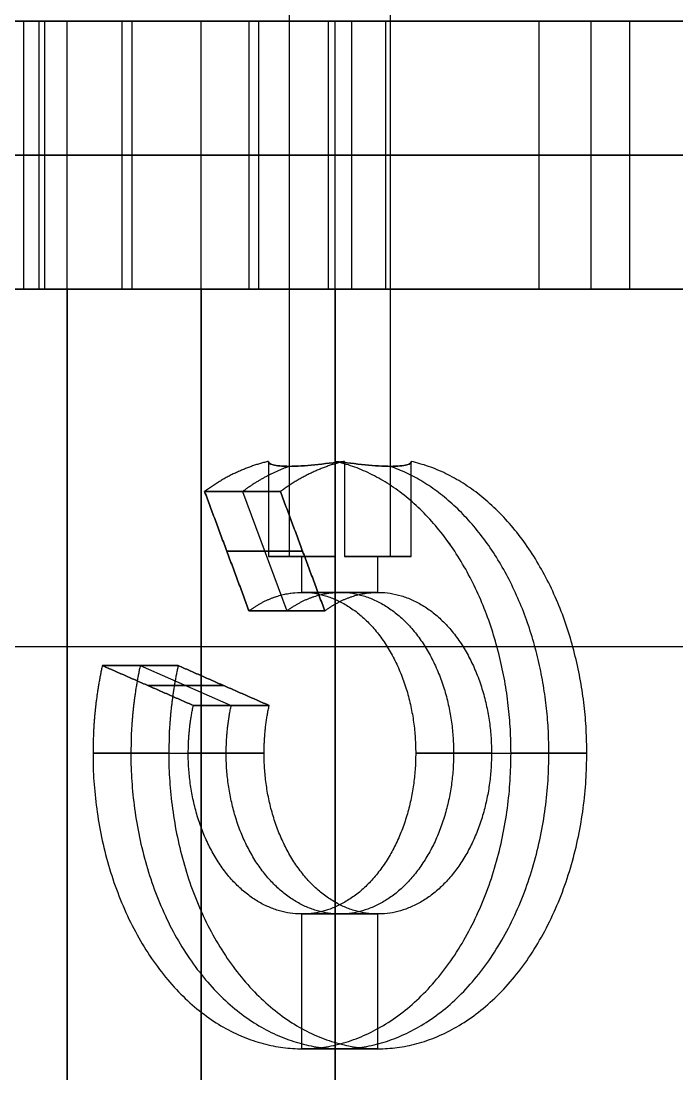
# Model space of a CAD drawing. Header units: millimetres. Extents: x -170 to 170, y -1654 to 210.
# Drawn here: x 73 to 109.7, y -117 to -58 of the extents above; entities that cross this region are included whole.
import ezdxf

# ---------------------------------------------------------------- set-up
doc = ezdxf.new("R2010")
doc.units = ezdxf.units.MM
doc.header["$MEASUREMENT"] = 0
doc.layers.add('V1', color=7, linetype='Continuous', true_color=0x000000)

msp = doc.modelspace()

# ---------------------------------------------------------------- linework, layer by layer
at = {"layer": 'V1'}
for p, q in [((-153, -58.028, 25), (153, -58.028, 25)), ((-73.058, -58.028, 241.483), (73.058, -58.028, 241.483)), ((90.577, -58.028, 94.085), (75.577, -58.028, 94.085)), ((83.077, -58.028, 109.085), (83.077, -58.028, 79.085)), ((108.159, -58.028, 241.483), (153, -58.028, 241.483)), ((85.385, -84.361, 169.615), (87.869, -91.036, 167.131)), ((85.385, -84.361, 340.385), (87.869, -91.036, 342.869)), ((88.748, -87.698, 170.494), (84.506, -87.698, 166.252)), ((84.506, -87.698, 343.748), (88.748, -87.698, 339.506)), ((88.712, -88, 162.046), (88.005, -88, 161.338)), ((88.005, -88, 348.662), (88.712, -88, 347.954)), ((88.712, -90, 162.046), (88.712, -88, 162.046)), ((88.712, -90, 347.954), (88.712, -88, 347.954)), ((93.662, -88, 166.995), (92.954, -88, 166.288)), ((92.954, -90, 166.288), (92.954, -88, 166.288)), ((92.954, -88, 343.712), (93.662, -88, 343.005)), ((92.954, -90, 343.712), (92.954, -88, 343.712)), ((-153, -93.028, -15), (153, -93.028, -15)), ((79.661, -94.097, 175.339), (84.755, -96.332, 170.245)), ((79.661, -94.097, 334.661), (84.755, -96.332, 339.755)), ((84.33, -95.215, 174.913), (80.087, -95.215, 170.67)), ((80.087, -95.215, 339.33), (84.33, -95.215, 335.087)), ((77.015, -99, 173.743), (82.348, -99, 168.409)), ((77.015, -99, 336.257), (82.348, -99, 341.591)), ((81.257, -99, 177.985), (86.591, -99, 172.652)), ((81.257, -99, 332.015), (86.591, -99, 337.348)), ((95.076, -99, 155.682), (100.409, -99, 150.348)), ((95.076, -99, 354.318), (100.409, -99, 359.652)), ((99.318, -99, 159.924), (104.652, -99, 154.591)), ((99.318, -99, 350.076), (104.652, -99, 355.409)), ((88.712, -115.543, 162.046), (88.712, -108, 162.046)), ((88.712, -115.543, 347.954), (88.712, -108, 347.954)), ((92.954, -115.543, 166.288), (92.954, -108, 166.288)), ((92.954, -115.543, 343.712), (92.954, -108, 343.712))]:
    msp.add_line(p, q, dxfattribs=at)
for points in [[(88.005, -88, 161.338), (88.005, -48.5, 161.338), (88.005, -9, 161.338)], [(88.005, -82.948, 166.995), (88.005, -45.974, 166.995), (88.005, -9, 166.995)], [(88.005, -82.948, 343.005), (88.005, -45.974, 343.005), (88.005, -9, 343.005)], [(88.005, -88, 348.662), (88.005, -48.5, 348.662), (88.005, -9, 348.662)], [(93.662, -88, 166.995), (93.662, -48.5, 166.995), (93.662, -9, 166.995)], [(93.662, -82.948, 161.338), (93.662, -45.974, 161.338), (93.662, -9, 161.338)], [(93.662, -88, 343.005), (93.662, -48.5, 343.005), (93.662, -9, 343.005)], [(93.662, -82.948, 348.662), (93.662, -45.974, 348.662), (93.662, -9, 348.662)], [(-153, -58.028), (0, -58.028), (153, -58.028)], [(153, -58.028, 50), (0, -58.028, 50), (-153, -58.028, 50)], [(153, -58.028), (0, -58.028), (-153, -58.028)], [(71.547, -58.028, 295.46), (78.649, -58.028, 298.402), (85.751, -58.028, 301.343)], [(85.751, -58.028, 208.657), (78.649, -58.028, 211.598), (71.547, -58.028, 214.54)], [(73.144, -73.028, 266.226), (73.144, -65.528, 266.226), (73.144, -58.028, 266.226)], [(73.144, -73.028, 243.774), (73.144, -65.528, 243.774), (73.144, -58.028, 243.774)], [(74, -73.028, 255), (74, -65.528, 255), (74, -58.028, 255)], [(74.315, -73.028, 272.65), (74.315, -65.528, 272.65), (74.315, -58.028, 272.65)], [(74.315, -73.028, 237.35), (74.315, -65.528, 237.35), (74.315, -58.028, 237.35)], [(75.577, -73.028, 109.085), (75.577, -65.528, 109.085), (75.577, -58.028, 109.085)], [(75.577, -73.028, 79.085), (75.577, -65.528, 79.085), (75.577, -58.028, 79.085)], [(90.577, -58.028, 109.085), (83.077, -58.028, 109.085), (75.577, -58.028, 109.085)], [(75.577, -58.028, 79.085), (83.077, -58.028, 79.085), (90.577, -58.028, 79.085)], [(75.577, -58.028, 109.085), (75.577, -58.028, 94.085), (75.577, -58.028, 79.085)], [(75.577, -73.028, 109.085), (75.577, -65.528, 109.085), (75.577, -58.028, 109.085)], [(90.577, -58.028, 109.085), (83.077, -58.028, 109.085), (75.577, -58.028, 109.085)], [(75.577, -73.028, 79.085), (75.577, -65.528, 79.085), (75.577, -58.028, 79.085)], [(75.577, -58.028, 109.085), (75.577, -58.028, 94.085), (75.577, -58.028, 79.085)], [(75.577, -58.028, 79.085), (83.077, -58.028, 79.085), (90.577, -58.028, 79.085)], [(78.649, -73.028, 298.402), (78.649, -65.528, 298.402), (78.649, -58.028, 298.402)], [(78.649, -73.028, 211.598), (78.649, -65.528, 211.598), (78.649, -58.028, 211.598)], [(79.201, -58.028, 233.018), (86.303, -58.028, 230.076), (93.405, -58.028, 227.134)], [(79.201, -73.028, 233.018), (79.201, -65.528, 233.018), (79.201, -58.028, 233.018)], [(79.201, -73.028, 276.982), (79.201, -65.528, 276.982), (79.201, -58.028, 276.982)], [(93.405, -58.028, 282.866), (86.303, -58.028, 279.924), (79.201, -58.028, 276.982)], [(83.077, -73.028, 109.085), (83.077, -65.528, 109.085), (83.077, -58.028, 109.085)], [(83.077, -73.028, 79.085), (83.077, -65.528, 79.085), (83.077, -58.028, 79.085)], [(83.077, -73.028, 109.085), (83.077, -65.528, 109.085), (83.077, -58.028, 109.085)], [(83.077, -73.028, 79.085), (83.077, -65.528, 79.085), (83.077, -58.028, 79.085)], [(85.751, -73.028, 301.343), (85.751, -65.528, 301.343), (85.751, -58.028, 301.343)], [(85.751, -73.028, 208.657), (85.751, -65.528, 208.657), (85.751, -58.028, 208.657)], [(86.303, -73.028, 230.076), (86.303, -65.528, 230.076), (86.303, -58.028, 230.076)], [(86.303, -73.028, 279.924), (86.303, -65.528, 279.924), (86.303, -58.028, 279.924)], [(88.005, -73.028, 161.338), (88.005, -65.528, 161.338), (88.005, -58.028, 161.338)], [(88.005, -73.028, 348.662), (88.005, -65.528, 348.662), (88.005, -58.028, 348.662)], [(88.005, -73.028, 343.005), (88.005, -65.528, 343.005), (88.005, -58.028, 343.005)], [(88.005, -73.028, 166.995), (88.005, -65.528, 166.995), (88.005, -58.028, 166.995)], [(90.2, -73.028, 316.196), (90.2, -65.528, 316.196), (90.2, -58.028, 316.196)], [(90.2, -73.028, 193.804), (90.2, -65.528, 193.804), (90.2, -58.028, 193.804)], [(90.577, -73.028, 109.085), (90.577, -65.528, 109.085), (90.577, -58.028, 109.085)], [(90.577, -73.028, 79.085), (90.577, -65.528, 79.085), (90.577, -58.028, 79.085)], [(90.577, -58.028, 79.085), (90.577, -58.028, 94.085), (90.577, -58.028, 109.085)], [(90.577, -73.028, 109.085), (90.577, -65.528, 109.085), (90.577, -58.028, 109.085)], [(90.577, -73.028, 79.085), (90.577, -65.528, 79.085), (90.577, -58.028, 79.085)], [(90.577, -58.028, 79.085), (90.577, -58.028, 94.085), (90.577, -58.028, 109.085)], [(91.504, -73.028, 307.713), (91.504, -65.528, 307.713), (91.504, -58.028, 307.713)], [(91.504, -73.028, 202.287), (91.504, -65.528, 202.287), (91.504, -58.028, 202.287)], [(93.405, -73.028, 227.134), (93.405, -65.528, 227.134), (93.405, -58.028, 227.134)], [(93.405, -73.028, 282.866), (93.405, -65.528, 282.866), (93.405, -58.028, 282.866)], [(93.662, -73.028, 343.005), (93.662, -65.528, 343.005), (93.662, -58.028, 343.005)], [(93.662, -73.028, 348.662), (93.662, -65.528, 348.662), (93.662, -58.028, 348.662)], [(93.662, -73.028, 161.338), (93.662, -65.528, 161.338), (93.662, -58.028, 161.338)], [(93.662, -73.028, 166.995), (93.662, -65.528, 166.995), (93.662, -58.028, 166.995)], [(101.977, -73.028, 227.571), (101.977, -65.528, 227.571), (101.977, -58.028, 227.571)], [(101.977, -73.028, 282.429), (101.977, -65.528, 282.429), (101.977, -58.028, 282.429)], [(104.888, -73.028, 392.535), (104.888, -65.528, 392.535), (104.888, -58.028, 392.535)], [(107.053, -73.028, 234.492), (107.053, -65.528, 234.492), (107.053, -58.028, 234.492)], [(107.053, -73.028, 275.508), (107.053, -65.528, 275.508), (107.053, -58.028, 275.508)], [(153, -65.528), (0, -65.528), (-153, -65.528)], [(71.547, -65.528, 295.46), (78.649, -65.528, 298.402), (85.751, -65.528, 301.343)], [(85.751, -65.528, 208.657), (78.649, -65.528, 211.598), (71.547, -65.528, 214.54)], [(90.577, -65.528, 109.085), (83.077, -65.528, 109.085), (75.577, -65.528, 109.085)], [(75.577, -65.528, 79.085), (83.077, -65.528, 79.085), (90.577, -65.528, 79.085)], [(90.577, -65.528, 109.085), (83.077, -65.528, 109.085), (75.577, -65.528, 109.085)], [(75.577, -65.528, 79.085), (83.077, -65.528, 79.085), (90.577, -65.528, 79.085)], [(79.201, -65.528, 233.018), (86.303, -65.528, 230.076), (93.405, -65.528, 227.134)], [(93.405, -65.528, 282.866), (86.303, -65.528, 279.924), (79.201, -65.528, 276.982)], [(75.577, -73.028), (0, -73.028), (-75.577, -73.028)], [(-73.058, -73.028, 241.483), (0, -73.028, 241.483), (73.058, -73.028, 241.483)], [(71.547, -73.028, 295.46), (78.649, -73.028, 298.402), (85.751, -73.028, 301.343)], [(85.751, -73.028, 208.657), (78.649, -73.028, 211.598), (71.547, -73.028, 214.54)], [(75.577, -73.028, 79.085), (83.077, -73.028, 79.085), (90.577, -73.028, 79.085)], [(90.577, -73.028, 109.085), (83.077, -73.028, 109.085), (75.577, -73.028, 109.085)], [(75.577, -73.028, 79.085), (75.577, -73.028, 94.085), (75.577, -73.028, 109.085)], [(90.577, -73.028), (83.077, -73.028), (75.577, -73.028)], [(90.577, -73.028), (83.077, -73.028), (75.577, -73.028)], [(90.577, -73.028, 109.085), (83.077, -73.028, 109.085), (75.577, -73.028, 109.085)], [(75.577, -73.028), (75.577, -73.028, 39.542), (75.577, -73.028, 79.085)], [(75.577, -73.028, 109.085), (75.577, -123.028, 54.542), (75.577, -173.028)], [(75.577, -73.028, 79.085), (83.077, -73.028, 79.085), (90.577, -73.028, 79.085)], [(75.577, -143.028), (75.577, -108.028), (75.577, -73.028)], [(90.577, -73.028, 54.542), (83.077, -73.028, 54.542), (75.577, -73.028, 54.542)], [(75.577, -123.654, 53.86), (75.577, -98.341, 53.86), (75.577, -73.028, 53.86)], [(79.201, -73.028, 233.018), (86.303, -73.028, 230.076), (93.405, -73.028, 227.134)], [(93.405, -73.028, 282.866), (86.303, -73.028, 279.924), (79.201, -73.028, 276.982)], [(83.077, -143.028), (83.077, -108.028), (83.077, -73.028)], [(83.077, -73.028), (83.077, -73.028, 39.542), (83.077, -73.028, 79.085)], [(83.077, -73.028, 109.085), (83.077, -123.028, 54.542), (83.077, -173.028)], [(90.577, -73.028, 109.085), (90.577, -73.028, 94.085), (90.577, -73.028, 79.085)], [(153, -73.028), (121.789, -73.028), (90.577, -73.028)], [(90.577, -73.028), (90.577, -73.028, 39.542), (90.577, -73.028, 79.085)], [(90.577, -73.028, 109.085), (90.577, -123.028, 54.542), (90.577, -173.028)], [(90.577, -143.028), (90.577, -108.028), (90.577, -73.028)], [(90.577, -123.654, 53.86), (90.577, -98.341, 53.86), (90.577, -73.028, 53.86)], [(108.159, -73.028, 241.483), (130.579, -73.028, 241.483), (153, -73.028, 241.483)], [(86.841, -82.67, 163.916), (86.841, -85.335, 163.916), (86.841, -88, 163.916)], [(86.841, -82.67, 346.084), (86.841, -85.335, 346.084), (86.841, -88, 346.084)], [(90.583, -88, 160.175), (90.583, -85.335, 160.175), (90.583, -82.67, 160.175)], [(90.583, -88, 349.825), (90.583, -85.335, 349.825), (90.583, -82.67, 349.825)], [(91.084, -82.67, 168.159), (91.084, -85.335, 168.159), (91.084, -88, 168.159)], [(91.084, -82.67, 341.841), (91.084, -85.335, 341.841), (91.084, -88, 341.841)], [(94.825, -88, 164.417), (94.825, -85.335, 164.417), (94.825, -82.67, 164.417)], [(94.825, -88, 345.583), (94.825, -85.335, 345.583), (94.825, -82.67, 345.583)], [(83.264, -84.361, 167.494), (84.506, -87.698, 166.252), (85.748, -91.036, 165.01)], [(87.506, -84.361, 171.736), (85.385, -84.361, 169.615), (83.264, -84.361, 167.494)], [(83.264, -84.361, 342.506), (85.385, -84.361, 340.385), (87.506, -84.361, 338.264)], [(85.748, -91.036, 344.99), (84.506, -87.698, 343.748), (83.264, -84.361, 342.506)], [(89.99, -91.036, 169.252), (88.748, -87.698, 170.494), (87.506, -84.361, 171.736)], [(87.506, -84.361, 338.264), (88.748, -87.698, 339.506), (89.99, -91.036, 340.748)], [(90.583, -88, 160.175), (88.712, -88, 162.046), (86.841, -88, 163.916)], [(90.583, -88, 349.825), (88.712, -88, 347.954), (86.841, -88, 346.084)], [(94.825, -88, 164.417), (92.954, -88, 166.288), (91.084, -88, 168.159)], [(94.825, -88, 345.583), (92.954, -88, 343.712), (91.084, -88, 341.841)], [(88.712, -90, 162.046), (90.833, -90, 164.167), (92.954, -90, 166.288)], [(92.954, -90, 343.712), (90.833, -90, 345.833), (88.712, -90, 347.954)], [(85.748, -91.036, 165.01), (87.869, -91.036, 167.131), (89.99, -91.036, 169.252)], [(89.99, -91.036, 340.748), (87.869, -91.036, 342.869), (85.748, -91.036, 344.99)], [(-153, -93.028), (0, -93.028), (153, -93.028)], [(77.54, -94.097, 173.217), (80.087, -95.215, 170.67), (82.634, -96.332, 168.124)], [(81.783, -94.097, 177.46), (79.661, -94.097, 175.339), (77.54, -94.097, 173.217)], [(77.54, -94.097, 336.783), (79.661, -94.097, 334.661), (81.783, -94.097, 332.54)], [(82.634, -96.332, 341.876), (80.087, -95.215, 339.33), (77.54, -94.097, 336.783)], [(86.876, -96.332, 172.366), (84.33, -95.215, 174.913), (81.783, -94.097, 177.46)], [(81.783, -94.097, 332.54), (84.33, -95.215, 335.087), (86.876, -96.332, 337.634)], [(82.634, -96.332, 168.124), (84.755, -96.332, 170.245), (86.876, -96.332, 172.366)], [(86.876, -96.332, 337.634), (84.755, -96.332, 339.755), (82.634, -96.332, 341.876)], [(77.015, -99, 173.743), (79.136, -99, 175.864), (81.257, -99, 177.985)], [(81.257, -99, 332.015), (79.136, -99, 334.136), (77.015, -99, 336.257)], [(82.348, -99, 168.409), (84.469, -99, 170.531), (86.591, -99, 172.652)], [(86.591, -99, 337.348), (84.469, -99, 339.469), (82.348, -99, 341.591)], [(95.076, -99, 155.682), (97.197, -99, 157.803), (99.318, -99, 159.924)], [(99.318, -99, 350.076), (97.197, -99, 352.197), (95.076, -99, 354.318)], [(100.409, -99, 150.348), (102.53, -99, 152.47), (104.652, -99, 154.591)], [(104.652, -99, 355.409), (102.53, -99, 357.53), (100.409, -99, 359.652)], [(88.712, -108, 162.046), (90.833, -108, 164.167), (92.954, -108, 166.288)], [(92.954, -108, 343.712), (90.833, -108, 345.833), (88.712, -108, 347.954)], [(88.712, -115.543, 162.046), (90.833, -115.543, 164.167), (92.954, -115.543, 166.288)], [(92.954, -115.543, 343.712), (90.833, -115.543, 345.833), (88.712, -115.543, 347.954)]]:
    msp.add_open_spline(points, degree=2, dxfattribs=at)
for points, weights in [([(0, -58.028, 482.967), (77.007, -58.028, 482.967), (138.24, -58.028, 436.269)], [1, 0.947405821803, 1]), ([(0, -58.028, 427.967), (58.428, -58.028, 427.967), (104.888, -58.028, 392.535)], [1, 0.947405821803, 1]), ([(126.112, -58.028, 420.366), (70.251, -58.028, 462.967), (0, -58.028, 462.967)], [1, 0.947405821801, 1]), ([(79.201, -58.028, 276.982), (71.953, -58.028, 273.98), (73.144, -58.028, 266.226)], [0.999999953857, 0.786795756165, 0.999999953857]), ([(73.144, -58.028, 243.774), (71.953, -58.028, 236.02), (79.201, -58.028, 233.018)], [0.999999953857, 0.786795756165, 0.999999953857]), ([(73.144, -58.028, 266.226), (74.867, -58.028, 255), (73.144, -58.028, 243.774)], [0.999999953857, 0.988425509641, 0.999999953857]), ([(0, -65.528, 482.967), (77.007, -65.528, 482.967), (138.24, -65.528, 436.269)], [1, 0.947405821803, 1]), ([(0, -65.528, 427.967), (58.428, -65.528, 427.967), (104.888, -65.528, 392.535)], [1, 0.947405821803, 1]), ([(126.112, -65.528, 420.366), (70.251, -65.528, 462.967), (0, -65.528, 462.967)], [1, 0.947405821801, 1]), ([(79.201, -65.528, 276.982), (71.953, -65.528, 273.98), (73.144, -65.528, 266.226)], [0.999999953857, 0.786795756165, 0.999999953857]), ([(73.144, -65.528, 243.774), (71.953, -65.528, 236.02), (79.201, -65.528, 233.018)], [0.999999953857, 0.786795756165, 0.999999953857]), ([(73.144, -65.528, 266.226), (74.867, -65.528, 255), (73.144, -65.528, 243.774)], [0.999999953857, 0.988425509641, 0.999999953857]), ([(0, -73.028, 482.967), (77.007, -73.028, 482.967), (138.24, -73.028, 436.269)], [1, 0.947405821803, 1]), ([(0, -73.028, 427.967), (58.428, -73.028, 427.967), (104.888, -73.028, 392.535)], [1, 0.947405821803, 1]), ([(126.112, -73.028, 420.366), (70.251, -73.028, 462.967), (0, -73.028, 462.967)], [1, 0.947405821801, 1]), ([(79.201, -73.028, 276.982), (71.953, -73.028, 273.98), (73.144, -73.028, 266.226)], [0.999999953857, 0.786795756165, 0.999999953857]), ([(73.144, -73.028, 243.774), (71.953, -73.028, 236.02), (79.201, -73.028, 233.018)], [0.999999953857, 0.786795756165, 0.999999953857]), ([(73.144, -73.028, 266.226), (74.867, -73.028, 255), (73.144, -73.028, 243.774)], [0.999999953857, 0.988425509641, 0.999999953857]), ([(86.841, -82.67, 163.916), (84.955, -83.103, 165.803), (83.264, -84.361, 167.494)], [0.942581504416, 0.895345565401, 0.873171753828]), ([(86.841, -82.67, 346.084), (84.955, -83.103, 344.197), (83.264, -84.361, 342.506)], [0.942582255266, 0.895345741635, 0.873171753828]), ([(88.005, -82.948, 166.995), (86.635, -83.431, 168.365), (85.385, -84.361, 169.615)], [0.919230979497, 0.889448888856, 0.873171753828]), ([(88.005, -82.948, 343.005), (86.635, -83.431, 341.635), (85.385, -84.361, 340.385)], [0.919230979497, 0.889448888856, 0.873171753828]), ([(91.084, -82.67, 168.159), (89.197, -83.103, 170.045), (87.506, -84.361, 171.736)], [0.942582255266, 0.895345741635, 0.873171753828]), ([(91.084, -82.67, 341.841), (89.197, -83.103, 339.955), (87.506, -84.361, 338.264)], [0.942581504416, 0.895345565401, 0.873171753828]), ([(100.409, -99, 150.348), (100.409, -84.922, 150.348), (90.583, -82.67, 160.175)], [1, 0.73936991801, 0.942581504416]), ([(100.409, -99, 359.652), (100.409, -84.922, 359.652), (90.583, -82.67, 349.825)], [1, 0.739369436508, 0.942582255266]), ([(102.53, -99, 152.47), (102.53, -86.074, 152.47), (93.662, -82.948, 161.338)], [1, 0.755480661412, 0.919230979497]), ([(102.53, -99, 357.53), (102.53, -86.074, 357.53), (93.662, -82.948, 348.662)], [1, 0.755480661412, 0.919230979497]), ([(104.652, -99, 154.591), (104.652, -84.922, 154.591), (94.825, -82.67, 164.417)], [1, 0.739369436508, 0.942582255266]), ([(104.652, -99, 355.409), (104.652, -84.922, 355.409), (94.825, -82.67, 345.583)], [1, 0.73936991801, 0.942581504416]), ([(88.005, -88, 161.338), (86.936, -88, 162.407), (86.841, -88, 163.916)], [1, 0.864633348991, 0.854391685714]), ([(90.583, -88, 160.175), (89.074, -88, 160.269), (88.005, -88, 161.338)], [0.854391685714, 0.864633348991, 1]), ([(93.662, -88, 343.005), (92.593, -88, 341.936), (91.084, -88, 341.841)], [1, 0.864633348991, 0.854391685714]), ([(94.825, -88, 345.583), (94.731, -88, 344.074), (93.662, -88, 343.005)], [0.854391685714, 0.864633348991, 1])]:
    msp.add_rational_spline(points, weights, degree=2, dxfattribs=at)
for points, weights, knots in [([(90.2, -58.028, 316.196), (78.476, -58.028, 333.476), (61.196, -58.028, 345.2), (57.265, -58.028, 347.867), (52.713, -58.028, 346.504), (48.162, -58.028, 345.141), (46.343, -58.028, 340.751)], [1, 0.98214019848, 1, 0.903232234854, 1.00000009229, 0.903232234854, 1], [468.620603, 468.620603, 468.620603, 509.883366, 509.883366, 518.754449, 518.754449, 527.625531, 527.625531, 527.625531]), ([(46.343, -58.028, 169.249), (48.162, -58.028, 164.859), (52.713, -58.028, 163.496), (57.265, -58.028, 162.133), (61.196, -58.028, 164.8), (78.476, -58.028, 176.524), (90.2, -58.028, 193.804), (92.867, -58.028, 197.735), (91.504, -58.028, 202.287), (90.141, -58.028, 206.838), (85.751, -58.028, 208.657)], [1, 0.903232234854, 1.00000009229, 0.903232188711, 1.00000009229, 0.982140289117, 1.00000009229, 0.903232318209, 1.00000018457, 0.903232318209, 1.00000009229], [785.486577, 785.486577, 785.486577, 794.357658, 794.357658, 803.228743, 803.228743, 844.491505, 844.491505, 853.362588, 853.362588, 862.233671, 862.233671, 862.233671]), ([(85.751, -58.028, 301.343), (90.141, -58.028, 303.162), (91.504, -58.028, 307.713), (92.867, -58.028, 312.265), (90.2, -58.028, 316.196)], [1, 0.903232105356, 1, 0.903232105356, 1], [450.878438, 450.878438, 450.878438, 459.749521, 459.749521, 468.620603, 468.620603, 468.620603]), ([(93.662, -58.028, 343.005), (96.49, -58.028, 345.833), (93.662, -58.028, 348.662), (90.833, -58.028, 351.49), (88.005, -58.028, 348.662), (85.176, -58.028, 345.833), (88.005, -58.028, 343.005), (90.833, -58.028, 340.176), (93.662, -58.028, 343.005)], [1, 0.707106781187, 1, 0.707106781187, 1, 0.707106781187, 1, 0.707106781187, 1], [1489.593897, 1489.593897, 1489.593897, 1495.877082, 1495.877082, 1502.160268, 1502.160268, 1508.443453, 1508.443453, 1514.726638, 1514.726638, 1514.726638]), ([(88.005, -58.028, 161.338), (90.833, -58.028, 158.51), (93.662, -58.028, 161.338), (96.49, -58.028, 164.167), (93.662, -58.028, 166.995), (90.833, -58.028, 169.824), (88.005, -58.028, 166.995), (85.176, -58.028, 164.167), (88.005, -58.028, 161.338)], [0.999999860338, 0.707106851018, 1, 0.707106781187, 1, 0.707106781187, 1, 0.707106781187, 1], [1590.124862, 1590.124862, 1590.124862, 1596.408046, 1596.408046, 1602.691232, 1602.691232, 1608.974418, 1608.974418, 1615.257603, 1615.257603, 1615.257603]), ([(93.405, -58.028, 227.134), (97.795, -58.028, 225.316), (101.977, -58.028, 227.571), (106.159, -58.028, 229.825), (107.053, -58.028, 234.492), (110.982, -58.028, 255), (107.053, -58.028, 275.508), (106.159, -58.028, 280.175), (101.977, -58.028, 282.429), (97.795, -58.028, 284.684), (93.405, -58.028, 282.866)], [1, 0.903232105356, 1, 0.903232128428, 0.999999953857, 0.982140153162, 0.999999953857, 0.903232193176, 1.00000004614, 0.903232193176, 0.999999953857], [952.790647, 952.790647, 952.790647, 961.661731, 961.661731, 970.532813, 970.532813, 1011.795575, 1011.795575, 1020.666658, 1020.666658, 1029.537741, 1029.537741, 1029.537741]), ([(104.888, -58.028, 392.535), (118.803, -58.028, 381.923), (129.415, -58.028, 395.839), (140.027, -58.028, 409.754), (126.112, -58.028, 420.366)], [1, 0.707106781187, 1, 0.707106781187, 1], [-144.556859, -144.556859, -144.556859, -117.067923, -117.067923, -89.578988, -89.578988, -89.578988]), ([(90.2, -65.528, 316.196), (78.476, -65.528, 333.476), (61.196, -65.528, 345.2), (57.265, -65.528, 347.867), (52.713, -65.528, 346.504), (48.162, -65.528, 345.141), (46.343, -65.528, 340.751)], [1, 0.98214019848, 1, 0.903232234854, 1.00000009229, 0.903232234854, 1], [468.620603, 468.620603, 468.620603, 509.883366, 509.883366, 518.754449, 518.754449, 527.625531, 527.625531, 527.625531]), ([(46.343, -65.528, 169.249), (48.162, -65.528, 164.859), (52.713, -65.528, 163.496), (57.265, -65.528, 162.133), (61.196, -65.528, 164.8), (78.476, -65.528, 176.524), (90.2, -65.528, 193.804), (92.867, -65.528, 197.735), (91.504, -65.528, 202.287), (90.141, -65.528, 206.838), (85.751, -65.528, 208.657)], [1, 0.903232234854, 1.00000009229, 0.903232188711, 1.00000009229, 0.982140289117, 1.00000009229, 0.903232318209, 1.00000018457, 0.903232318209, 1.00000009229], [785.486577, 785.486577, 785.486577, 794.357658, 794.357658, 803.228743, 803.228743, 844.491505, 844.491505, 853.362588, 853.362588, 862.233671, 862.233671, 862.233671]), ([(85.751, -65.528, 301.343), (90.141, -65.528, 303.162), (91.504, -65.528, 307.713), (92.867, -65.528, 312.265), (90.2, -65.528, 316.196)], [1, 0.903232105356, 1, 0.903232105356, 1], [450.878438, 450.878438, 450.878438, 459.749521, 459.749521, 468.620603, 468.620603, 468.620603]), ([(93.662, -65.528, 343.005), (96.49, -65.528, 345.833), (93.662, -65.528, 348.662), (90.833, -65.528, 351.49), (88.005, -65.528, 348.662), (85.176, -65.528, 345.833), (88.005, -65.528, 343.005), (90.833, -65.528, 340.176), (93.662, -65.528, 343.005)], [1, 0.707106781187, 1, 0.707106781187, 1, 0.707106781187, 1, 0.707106781187, 1], [1489.593897, 1489.593897, 1489.593897, 1495.877082, 1495.877082, 1502.160268, 1502.160268, 1508.443453, 1508.443453, 1514.726638, 1514.726638, 1514.726638]), ([(88.005, -65.528, 161.338), (90.833, -65.528, 158.51), (93.662, -65.528, 161.338), (96.49, -65.528, 164.167), (93.662, -65.528, 166.995), (90.833, -65.528, 169.824), (88.005, -65.528, 166.995), (85.176, -65.528, 164.167), (88.005, -65.528, 161.338)], [0.999999860338, 0.707106851018, 1, 0.707106781187, 1, 0.707106781187, 1, 0.707106781187, 1], [1590.124862, 1590.124862, 1590.124862, 1596.408046, 1596.408046, 1602.691232, 1602.691232, 1608.974418, 1608.974418, 1615.257603, 1615.257603, 1615.257603]), ([(93.405, -65.528, 227.134), (97.795, -65.528, 225.316), (101.977, -65.528, 227.571), (106.159, -65.528, 229.825), (107.053, -65.528, 234.492), (110.982, -65.528, 255), (107.053, -65.528, 275.508), (106.159, -65.528, 280.175), (101.977, -65.528, 282.429), (97.795, -65.528, 284.684), (93.405, -65.528, 282.866)], [1, 0.903232105356, 1, 0.903232128428, 0.999999953857, 0.982140153162, 0.999999953857, 0.903232193176, 1.00000004614, 0.903232193176, 0.999999953857], [952.790647, 952.790647, 952.790647, 961.661731, 961.661731, 970.532813, 970.532813, 1011.795575, 1011.795575, 1020.666658, 1020.666658, 1029.537741, 1029.537741, 1029.537741]), ([(104.888, -65.528, 392.535), (118.803, -65.528, 381.923), (129.415, -65.528, 395.839), (140.027, -65.528, 409.754), (126.112, -65.528, 420.366)], [1, 0.707106781187, 1, 0.707106781187, 1], [-144.556859, -144.556859, -144.556859, -117.067923, -117.067923, -89.578988, -89.578988, -89.578988]), ([(90.2, -73.028, 316.196), (78.476, -73.028, 333.476), (61.196, -73.028, 345.2), (57.265, -73.028, 347.867), (52.713, -73.028, 346.504), (48.162, -73.028, 345.141), (46.343, -73.028, 340.751)], [1, 0.98214019848, 1, 0.903232234854, 1.00000009229, 0.903232234854, 1], [468.620603, 468.620603, 468.620603, 509.883366, 509.883366, 518.754449, 518.754449, 527.625531, 527.625531, 527.625531]), ([(46.343, -73.028, 169.249), (48.162, -73.028, 164.859), (52.713, -73.028, 163.496), (57.265, -73.028, 162.133), (61.196, -73.028, 164.8), (78.476, -73.028, 176.524), (90.2, -73.028, 193.804), (92.867, -73.028, 197.735), (91.504, -73.028, 202.287), (90.141, -73.028, 206.838), (85.751, -73.028, 208.657)], [1, 0.903232234854, 1.00000009229, 0.903232188711, 1.00000009229, 0.982140289117, 1.00000009229, 0.903232318209, 1.00000018457, 0.903232318209, 1.00000009229], [785.486577, 785.486577, 785.486577, 794.357658, 794.357658, 803.228743, 803.228743, 844.491505, 844.491505, 853.362588, 853.362588, 862.233671, 862.233671, 862.233671]), ([(85.751, -73.028, 301.343), (90.141, -73.028, 303.162), (91.504, -73.028, 307.713), (92.867, -73.028, 312.265), (90.2, -73.028, 316.196)], [1, 0.903232105356, 1, 0.903232105356, 1], [450.878438, 450.878438, 450.878438, 459.749521, 459.749521, 468.620603, 468.620603, 468.620603]), ([(93.662, -73.028, 343.005), (96.49, -73.028, 345.833), (93.662, -73.028, 348.662), (90.833, -73.028, 351.49), (88.005, -73.028, 348.662), (85.176, -73.028, 345.833), (88.005, -73.028, 343.005), (90.833, -73.028, 340.176), (93.662, -73.028, 343.005)], [1, 0.707106781187, 1, 0.707106781187, 1, 0.707106781187, 1, 0.707106781187, 1], [1489.593897, 1489.593897, 1489.593897, 1495.877082, 1495.877082, 1502.160268, 1502.160268, 1508.443453, 1508.443453, 1514.726638, 1514.726638, 1514.726638]), ([(88.005, -73.028, 161.338), (90.833, -73.028, 158.51), (93.662, -73.028, 161.338), (96.49, -73.028, 164.167), (93.662, -73.028, 166.995), (90.833, -73.028, 169.824), (88.005, -73.028, 166.995), (85.176, -73.028, 164.167), (88.005, -73.028, 161.338)], [0.999999860338, 0.707106851018, 1, 0.707106781187, 1, 0.707106781187, 1, 0.707106781187, 1], [1590.124862, 1590.124862, 1590.124862, 1596.408046, 1596.408046, 1602.691232, 1602.691232, 1608.974418, 1608.974418, 1615.257603, 1615.257603, 1615.257603]), ([(93.405, -73.028, 227.134), (97.795, -73.028, 225.316), (101.977, -73.028, 227.571), (106.159, -73.028, 229.825), (107.053, -73.028, 234.492), (110.982, -73.028, 255), (107.053, -73.028, 275.508), (106.159, -73.028, 280.175), (101.977, -73.028, 282.429), (97.795, -73.028, 284.684), (93.405, -73.028, 282.866)], [1, 0.903232105356, 1, 0.903232128428, 0.999999953857, 0.982140153162, 0.999999953857, 0.903232193176, 1.00000004614, 0.903232193176, 0.999999953857], [952.790647, 952.790647, 952.790647, 961.661731, 961.661731, 970.532813, 970.532813, 1011.795575, 1011.795575, 1020.666658, 1020.666658, 1029.537741, 1029.537741, 1029.537741]), ([(104.888, -73.028, 392.535), (118.803, -73.028, 381.923), (129.415, -73.028, 395.839), (140.027, -73.028, 409.754), (126.112, -73.028, 420.366)], [1, 0.707106781187, 1, 0.707106781187, 1], [-144.556859, -144.556859, -144.556859, -117.067923, -117.067923, -89.578988, -89.578988, -89.578988]), ([(86.841, -88, 346.084), (86.936, -88, 347.593), (88.005, -88, 348.662), (89.074, -88, 349.731), (90.583, -88, 349.825)], [0.854392045236, 0.864635724681, 1, 0.864635724681, 0.854392045236], [9.662518, 9.662518, 9.662518, 12.566371, 12.566371, 15.470224, 15.470224, 15.470224]), ([(91.084, -88, 168.159), (92.593, -88, 168.064), (93.662, -88, 166.995), (94.731, -88, 165.926), (94.825, -88, 164.417)], [0.854392045236, 0.864635724681, 1, 0.864635724681, 0.854392045236], [9.662518, 9.662518, 9.662518, 12.566371, 12.566371, 15.470224, 15.470224, 15.470224]), ([(85.748, -91.036, 165.01), (87.139, -90, 163.618), (88.712, -90, 162.046), (95.076, -90, 155.682), (95.076, -99, 155.682)], [0.873171753828, 0.90715416277, 1, 0.707106781187, 1], [141.869805, 141.869805, 141.869805, 146.351223, 146.351223, 160.48839, 160.48839, 160.48839]), ([(85.748, -91.036, 344.99), (87.139, -90, 346.382), (88.712, -90, 347.954), (95.076, -90, 354.318), (95.076, -99, 354.318)], [0.873171753828, 0.90715416277, 1, 0.707106781187, 1], [141.869805, 141.869805, 141.869805, 146.351223, 146.351223, 160.48839, 160.48839, 160.48839]), ([(87.869, -91.036, 167.131), (89.261, -90, 165.739), (90.833, -90, 164.167), (97.197, -90, 157.803), (97.197, -99, 157.803)], [0.873171753828, 0.90715416277, 1, 0.707106781187, 1], [141.869805, 141.869805, 141.869805, 146.351223, 146.351223, 160.48839, 160.48839, 160.48839]), ([(87.869, -91.036, 342.869), (89.261, -90, 344.261), (90.833, -90, 345.833), (97.197, -90, 352.197), (97.197, -99, 352.197)], [0.873171753828, 0.90715416277, 1, 0.707106781187, 1], [141.869805, 141.869805, 141.869805, 146.351223, 146.351223, 160.48839, 160.48839, 160.48839]), ([(89.99, -91.036, 169.252), (91.382, -90, 167.861), (92.954, -90, 166.288), (99.318, -90, 159.924), (99.318, -99, 159.924)], [0.873171753828, 0.90715416277, 1, 0.707106781187, 1], [141.869805, 141.869805, 141.869805, 146.351223, 146.351223, 160.48839, 160.48839, 160.48839]), ([(89.99, -91.036, 340.748), (91.382, -90, 342.139), (92.954, -90, 343.712), (99.318, -90, 350.076), (99.318, -99, 350.076)], [0.873171753828, 0.90715416277, 1, 0.707106781187, 1], [141.869805, 141.869805, 141.869805, 146.351223, 146.351223, 160.48839, 160.48839, 160.48839]), ([(77.54, -94.097, 173.217), (77.015, -96.492, 173.743), (77.015, -99, 173.743), (77.015, -115.543, 173.743), (88.712, -115.543, 162.046), (100.409, -115.543, 150.348), (100.409, -99, 150.348)], [0.905666230458, 0.940913271001, 1, 0.707106781187, 1, 0.707106781187, 1], [46.727799, 46.727799, 46.727799, 51.969861, 51.969861, 77.954792, 77.954792, 103.939722, 103.939722, 103.939722]), ([(77.54, -94.097, 336.783), (77.015, -96.492, 336.257), (77.015, -99, 336.257), (77.015, -115.543, 336.257), (88.712, -115.543, 347.954), (100.409, -115.543, 359.652), (100.409, -99, 359.652)], [0.905666230458, 0.940913271001, 1, 0.707106781187, 1, 0.707106781187, 1], [46.727799, 46.727799, 46.727799, 51.969861, 51.969861, 77.954792, 77.954792, 103.939722, 103.939722, 103.939722]), ([(79.661, -94.097, 175.339), (79.136, -96.492, 175.864), (79.136, -99, 175.864), (79.136, -115.543, 175.864), (90.833, -115.543, 164.167), (102.53, -115.543, 152.47), (102.53, -99, 152.47)], [0.905666230458, 0.940913271001, 1, 0.707106781187, 1, 0.707106781187, 1], [46.727799, 46.727799, 46.727799, 51.969861, 51.969861, 77.954792, 77.954792, 103.939722, 103.939722, 103.939722]), ([(79.661, -94.097, 334.661), (79.136, -96.492, 334.136), (79.136, -99, 334.136), (79.136, -115.543, 334.136), (90.833, -115.543, 345.833), (102.53, -115.543, 357.53), (102.53, -99, 357.53)], [0.905666230458, 0.940913271001, 1, 0.707106781187, 1, 0.707106781187, 1], [46.727799, 46.727799, 46.727799, 51.969861, 51.969861, 77.954792, 77.954792, 103.939722, 103.939722, 103.939722]), ([(81.783, -94.097, 177.46), (81.257, -96.492, 177.985), (81.257, -99, 177.985), (81.257, -115.543, 177.985), (92.954, -115.543, 166.288), (104.652, -115.543, 154.591), (104.652, -99, 154.591)], [0.905666230458, 0.940913271001, 1, 0.707106781187, 1, 0.707106781187, 1], [46.727799, 46.727799, 46.727799, 51.969861, 51.969861, 77.954792, 77.954792, 103.939722, 103.939722, 103.939722]), ([(81.783, -94.097, 332.54), (81.257, -96.492, 332.015), (81.257, -99, 332.015), (81.257, -115.543, 332.015), (92.954, -115.543, 343.712), (104.652, -115.543, 355.409), (104.652, -99, 355.409)], [0.905666230458, 0.940913271001, 1, 0.707106781187, 1, 0.707106781187, 1], [46.727799, 46.727799, 46.727799, 51.969861, 51.969861, 77.954792, 77.954792, 103.939722, 103.939722, 103.939722]), ([(95.076, -99, 155.682), (95.076, -108, 155.682), (88.712, -108, 162.046), (82.348, -108, 168.409), (82.348, -99, 168.409), (82.348, -97.636, 168.409), (82.634, -96.332, 168.124)], [1, 0.707106781187, 1, 0.707106781187, 1, 0.940913271001, 0.905666230458], [103.939722, 103.939722, 103.939722, 118.076889, 118.076889, 132.214056, 132.214056, 135.066013, 135.066013, 135.066013]), ([(95.076, -99, 354.318), (95.076, -108, 354.318), (88.712, -108, 347.954), (82.348, -108, 341.591), (82.348, -99, 341.591), (82.348, -97.636, 341.591), (82.634, -96.332, 341.876)], [1, 0.707106781187, 1, 0.707106781187, 1, 0.940913271001, 0.905666230458], [103.939722, 103.939722, 103.939722, 118.076889, 118.076889, 132.214056, 132.214056, 135.066013, 135.066013, 135.066013]), ([(97.197, -99, 157.803), (97.197, -108, 157.803), (90.833, -108, 164.167), (84.469, -108, 170.531), (84.469, -99, 170.531), (84.469, -97.636, 170.531), (84.755, -96.332, 170.245)], [1, 0.707106781187, 1, 0.707106781187, 1, 0.940913271001, 0.905666230458], [103.939722, 103.939722, 103.939722, 118.076889, 118.076889, 132.214056, 132.214056, 135.066013, 135.066013, 135.066013]), ([(97.197, -99, 352.197), (97.197, -108, 352.197), (90.833, -108, 345.833), (84.469, -108, 339.469), (84.469, -99, 339.469), (84.469, -97.636, 339.469), (84.755, -96.332, 339.755)], [1, 0.707106781187, 1, 0.707106781187, 1, 0.940913271001, 0.905666230458], [103.939722, 103.939722, 103.939722, 118.076889, 118.076889, 132.214056, 132.214056, 135.066013, 135.066013, 135.066013]), ([(99.318, -99, 159.924), (99.318, -108, 159.924), (92.954, -108, 166.288), (86.591, -108, 172.652), (86.591, -99, 172.652), (86.591, -97.636, 172.652), (86.876, -96.332, 172.366)], [1, 0.707106781187, 1, 0.707106781187, 1, 0.940913271001, 0.905666230458], [103.939722, 103.939722, 103.939722, 118.076889, 118.076889, 132.214056, 132.214056, 135.066013, 135.066013, 135.066013]), ([(99.318, -99, 350.076), (99.318, -108, 350.076), (92.954, -108, 343.712), (86.591, -108, 337.348), (86.591, -99, 337.348), (86.591, -97.636, 337.348), (86.876, -96.332, 337.634)], [1, 0.707106781187, 1, 0.707106781187, 1, 0.940913271001, 0.905666230458], [103.939722, 103.939722, 103.939722, 118.076889, 118.076889, 132.214056, 132.214056, 135.066013, 135.066013, 135.066013])]:
    msp.add_rational_spline(points, weights, degree=2, knots=knots, dxfattribs=at)
for points, knots in [([(86.841, -82.67, 163.916), (86.806, -82.739, 164.48), (86.89, -82.811, 165.046), (87.19, -82.89, 165.842), (87.317, -82.912, 166.095), (87.625, -82.941, 166.573), (87.804, -82.948, 166.794), (88.005, -82.948, 166.995), (88.206, -82.948, 167.196), (88.427, -82.941, 167.375), (88.905, -82.912, 167.683), (89.158, -82.89, 167.81), (89.954, -82.811, 168.11), (90.52, -82.739, 168.194), (91.084, -82.67, 168.159)], [0, 0, 0, 0, 1.712371, 1.712371, 2.567117, 2.567117, 3.422051, 3.422051, 3.422051, 4.276999, 4.276999, 5.131758, 5.131758, 6.844157, 6.844157, 6.844157, 6.844157]), ([(91.084, -82.67, 341.841), (90.52, -82.739, 341.806), (89.954, -82.811, 341.89), (89.158, -82.89, 342.19), (88.905, -82.912, 342.317), (88.427, -82.941, 342.625), (88.206, -82.948, 342.804), (88.005, -82.948, 343.005), (87.804, -82.948, 343.206), (87.625, -82.941, 343.427), (87.317, -82.912, 343.905), (87.19, -82.89, 344.158), (86.89, -82.811, 344.954), (86.806, -82.739, 345.52), (86.841, -82.67, 346.084)], [0, 0, 0, 0, 1.712371, 1.712371, 2.567117, 2.567117, 3.422051, 3.422051, 3.422051, 4.276999, 4.276999, 5.131758, 5.131758, 6.844157, 6.844157, 6.844157, 6.844157]), ([(94.825, -82.67, 164.417), (94.861, -82.739, 163.853), (94.776, -82.811, 163.287), (94.477, -82.89, 162.492), (94.349, -82.912, 162.238), (94.041, -82.941, 161.761), (93.863, -82.948, 161.539), (93.662, -82.948, 161.338), (93.461, -82.948, 161.137), (93.239, -82.941, 160.959), (92.762, -82.912, 160.651), (92.508, -82.89, 160.523), (91.713, -82.811, 160.224), (91.147, -82.739, 160.139), (90.583, -82.67, 160.175)], [0, 0, 0, 0, 1.712399, 1.712399, 2.567158, 2.567158, 3.422106, 3.422106, 3.422106, 4.27704, 4.27704, 5.131785, 5.131785, 6.844157, 6.844157, 6.844157, 6.844157]), ([(90.583, -82.67, 349.825), (91.147, -82.739, 349.861), (91.713, -82.811, 349.776), (92.508, -82.89, 349.477), (92.762, -82.912, 349.349), (93.239, -82.941, 349.041), (93.461, -82.948, 348.863), (93.662, -82.948, 348.662), (93.863, -82.948, 348.461), (94.041, -82.941, 348.239), (94.349, -82.912, 347.762), (94.477, -82.89, 347.508), (94.776, -82.811, 346.713), (94.861, -82.739, 346.147), (94.825, -82.67, 345.583)], [0, 0, 0, 0, 1.712399, 1.712399, 2.567158, 2.567158, 3.422106, 3.422106, 3.422106, 4.27704, 4.27704, 5.131785, 5.131785, 6.844157, 6.844157, 6.844157, 6.844157])]:
    msp.add_open_spline(points, degree=3, knots=knots, dxfattribs=at)

doc.saveas('drawing.dxf')
